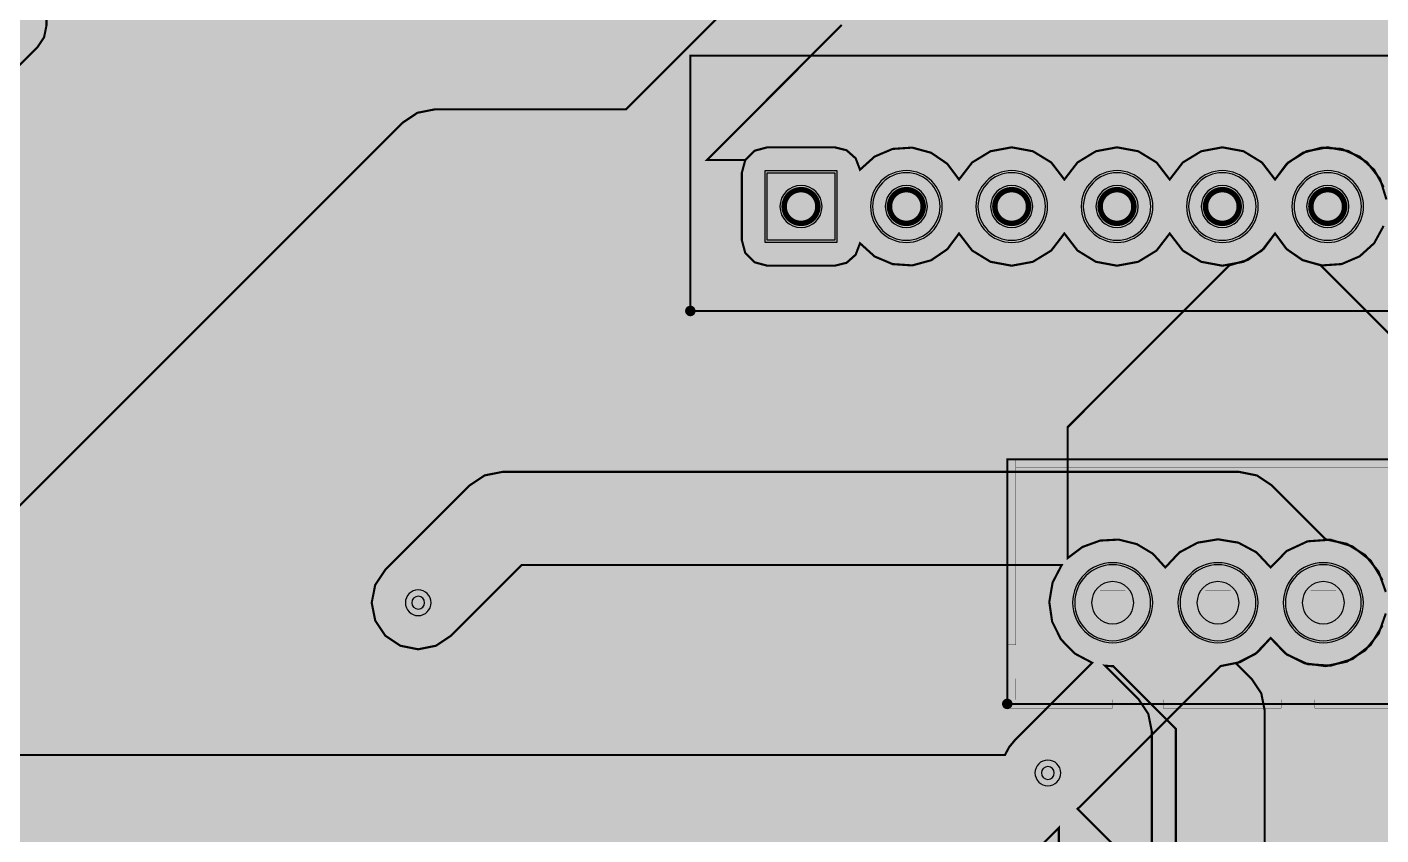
# Model space of a CAD drawing. Header units: millimetres. Extents: x -13 to 123, y -4 to 75.
# Drawn here: x 74.57 to 106.7, y 24.82 to 43.98 of the extents above; entities that cross this region are included whole.
import ezdxf

# ---------------------------------------------------------------- set-up
doc = ezdxf.new("R2010")
doc.units = ezdxf.units.MM
doc.header["$MEASUREMENT"] = 0
for name, color, linetype, true_color in [('Bottom-Layer', 7, 'Continuous', 0x0000ff), ('Bottom-Paste-Mask-Layer', 7, 'Continuous', 0x800000), ('Bottom-Solder-Mask-Layer', 7, 'Continuous', 0xaa00ff), ('Component-Marking-Layer', 7, 'Continuous', 0x66ffcc), ('Component-Shape-Layer', 7, 'Continuous', 0x00cccc), ('Document-Layer', 7, 'Continuous', 0xffffff), ('Hole-Layer', 7, 'Continuous', 0x222222), ('Multi-Layer', 7, 'Continuous', 0xc0c0c0), ('Pin-Soldering-Layer', 7, 'Continuous', 0xcc9999), ('Top-Layer', 7, 'Continuous', 0xff0000), ('Top-Paste-Mask-Layer', 7, 'Continuous', 0x808080), ('Top-Solder-Mask-Layer', 7, 'Continuous', 0x800080)]:
    doc.layers.add(name, color=color, linetype=linetype, true_color=true_color)

msp = doc.modelspace()

# ---------------------------------------------------------------- hatches: boundary and pattern name
at = {"layer": 'Bottom-Layer'}
for points in [[(0.604, 7), (0.604, 61.886), (0.986, 61.414), (1.487, 61.071), (2.065, 60.885), (2.672, 60.872), (3.257, 61.033), (3.772, 61.354), (4.174, 61.809), (4.43, 62.36), (4.517, 62.961), (4.43, 63.561), (4.174, 64.112), (3.772, 64.567), (3.257, 64.888), (2.672, 65.049), (2.065, 65.036), (1.487, 64.85), (0.986, 64.507), (0.604, 64.035), (0.604, 68), (0.689, 68.858), (0.939, 69.682), (1.345, 70.442), (1.892, 71.108), (2.558, 71.655), (3.318, 72.061), (4.142, 72.312), (5, 72.396), (112.5, 72.396), (113.358, 72.312), (114.182, 72.061), (114.942, 71.655), (115.609, 71.108), (116.155, 70.442), (116.561, 69.682), (116.812, 68.858), (116.896, 68), (116.896, 7), (116.812, 6.142), (116.561, 5.318), (116.155, 4.558), (115.609, 3.892), (114.942, 3.345), (114.182, 2.939), (113.358, 2.689), (112.5, 2.604), (5, 2.604), (4.142, 2.689), (3.318, 2.939), (2.558, 3.345), (1.892, 3.892), (1.345, 4.558), (0.939, 5.318), (0.689, 6.142)], [(7.272, 21.901), (6.96, 21.735), (6.734, 21.463), (6.629, 21.126), (6.661, 20.774), (6.824, 20.461), (7.095, 20.234), (7.431, 20.127), (7.783, 20.156), (8.689, 20.156), (8.689, 19.162), (8.669, 18.746), (8.837, 18.365), (9.157, 18.099), (9.563, 18.003), (9.968, 18.099), (10.289, 18.365), (10.457, 18.746), (10.437, 19.162), (10.437, 19.447), (15.983, 13.9), (16.341, 13.661), (16.764, 13.577), (16.866, 13.577), (17.284, 13.659), (17.64, 13.894), (17.88, 14.246), (17.97, 14.662), (17.895, 15.082), (17.666, 15.442), (17.319, 15.688), (11.623, 21.383), (11.516, 21.702), (11.317, 21.974), (10.005, 23.285), (9.647, 23.525), (9.224, 23.609), (8.687, 23.609), (7.485, 24.811), (7.485, 28.523), (14.177, 21.831), (14.536, 21.591), (14.958, 21.507), (15.381, 21.591), (15.739, 21.831), (15.978, 22.189), (16.062, 22.612), (15.978, 23.034), (15.739, 23.392), (10.297, 28.834), (10.709, 28.986), (11.053, 29.257), (11.298, 29.622), (11.418, 30.044), (11.578, 29.604), (11.899, 29.263), (12.329, 29.077), (12.798, 29.077), (13.228, 29.263), (13.549, 29.604), (13.709, 30.044), (13.864, 29.553), (14.184, 29.15), (14.629, 28.89), (15.137, 28.808), (15.641, 28.914), (16.072, 29.195), (16.373, 29.613), (16.683, 29.187), (17.127, 28.906), (17.643, 28.807), (18.16, 28.906), (18.604, 29.187), (18.913, 29.613), (19.223, 29.187), (19.667, 28.906), (20.183, 28.807), (20.7, 28.906), (21.144, 29.187), (21.453, 29.613), (21.763, 29.187), (22.207, 28.906), (22.723, 28.807), (23.24, 28.906), (23.684, 29.187), (23.993, 29.613), (24.263, 29.227), (24.645, 28.951), (25.096, 28.817), (33.763, 20.151), (33.469, 19.885), (33.287, 19.534), (33.242, 19.14), (33.338, 18.756), (33.563, 18.431), (43.504, 8.489), (43.862, 8.25), (44.285, 8.166), (44.947, 8.166), (44.746, 7.804), (44.693, 7.392), (44.795, 6.991), (45.038, 6.655), (45.388, 6.432), (45.795, 6.355), (80.795, 6.355), (81.218, 6.439), (81.576, 6.678), (88.576, 13.678), (88.815, 14.036), (88.9, 14.459), (88.9, 14.834), (99.055, 24.99), (99.055, 21.269), (99.14, 20.846), (99.379, 20.488), (99.737, 20.249), (100.16, 20.165), (100.582, 20.249), (100.94, 20.488), (101.18, 20.846), (101.264, 21.269), (101.264, 27.269), (101.18, 27.691), (100.94, 28.05), (100.154, 28.836), (100.25, 28.827), (100.347, 28.825), (101.833, 27.339), (101.833, 9.511), (101.913, 9.108), (102.142, 8.766), (102.484, 8.537), (102.887, 8.457), (103.29, 8.537), (103.632, 8.766), (103.861, 9.108), (103.941, 9.511), (103.941, 27.776), (103.861, 28.179), (103.632, 28.521), (103.265, 28.888), (103.727, 29.119), (104.083, 29.493), (104.464, 29.102), (104.959, 28.873), (105.502, 28.835), (106.024, 28.993), (106.455, 29.327), (106.739, 29.793), (106.838, 30.329), (106.739, 30.865), (106.455, 31.331), (106.024, 31.665), (105.502, 31.824), (104.959, 31.786), (104.464, 31.556), (104.083, 31.166), (103.748, 31.523), (103.317, 31.754), (102.833, 31.833), (102.35, 31.754), (101.918, 31.523), (101.583, 31.166), (101.286, 31.493), (100.906, 31.72), (100.476, 31.827), (100.034, 31.803), (99.618, 31.652), (99.264, 31.387), (99.264, 34.492), (103.104, 38.333), (103.542, 38.46), (103.916, 38.721), (104.187, 39.088), (104.465, 38.714), (104.851, 38.451), (105.301, 38.33), (105.766, 38.362), (106.195, 38.545), (106.54, 38.858), (106.764, 39.267), (106.841, 39.727), (106.764, 40.187), (106.54, 40.596), (106.195, 40.909), (105.766, 41.092), (105.301, 41.125), (104.851, 41.003), (104.465, 40.741), (104.187, 40.367), (103.876, 40.772), (103.44, 41.038), (102.937, 41.131), (102.435, 41.038), (101.999, 40.772), (101.687, 40.367), (101.375, 40.772), (100.94, 41.038), (100.437, 41.131), (99.935, 41.038), (99.499, 40.772), (99.187, 40.367), (98.876, 40.772), (98.44, 41.038), (97.937, 41.131), (97.435, 41.038), (96.999, 40.772), (96.687, 40.367), (96.409, 40.74), (96.025, 41.002), (95.576, 41.124), (95.111, 41.093), (94.683, 40.911), (94.337, 40.6), (94.234, 40.87), (94.018, 41.062), (93.737, 41.131), (92.137, 41.131), (91.836, 41.051), (91.615, 40.831), (90.704, 40.831), (93.904, 44.032), (111.132, 44.032), (111.555, 44.116), (111.913, 44.355), (112.802, 45.244), (113.041, 45.602), (113.125, 46.025), (113.125, 53.734), (113.706, 53.508), (114.327, 53.461), (114.935, 53.598), (115.476, 53.906), (115.902, 54.36), (116.178, 54.919), (116.277, 55.534), (116.192, 56.151), (115.93, 56.716), (115.515, 57.18), (114.981, 57.502), (114.377, 57.653), (113.755, 57.621), (113.169, 57.408), (113.169, 62.437), (113.085, 62.86), (112.846, 63.218), (112.139, 63.925), (111.78, 64.165), (111.358, 64.249), (110.935, 64.165), (110.577, 63.925), (110.338, 63.567), (110.254, 63.145), (110.338, 62.722), (110.577, 62.364), (110.961, 61.98), (110.961, 56.758), (110.928, 56.606), (110.917, 56.451), (110.917, 46.482), (110.675, 46.24), (96.057, 46.24), (96.196, 46.668), (96.152, 47.116), (95.932, 47.51), (95.575, 47.783), (95.137, 47.89), (94.694, 47.814), (94.317, 47.568), (88.784, 42.034), (84.257, 42.034), (83.834, 41.95), (83.476, 41.711), (72.999, 31.234), (56.236, 31.234), (55.813, 31.15), (55.455, 30.911), (55.216, 30.553), (55.132, 30.13), (55.216, 29.708), (55.455, 29.349), (55.813, 29.11), (56.236, 29.026), (72.492, 29.026), (61.533, 18.067), (61.294, 17.71), (61.209, 17.29), (61.291, 16.869), (61.527, 16.511), (52.93, 16.511), (52.507, 16.427), (52.149, 16.188), (51.91, 15.83), (51.826, 15.407), (51.91, 14.985), (52.149, 14.626), (52.507, 14.387), (52.93, 14.303), (68.93, 14.303), (69.352, 14.387), (69.711, 14.626), (70.754, 15.67), (70.989, 15.304), (71.348, 15.057), (71.774, 14.968), (72.201, 15.051), (72.563, 15.292), (76.316, 19.045), (76.516, 18.799), (76.778, 18.62), (77.079, 18.523), (83.483, 12.119), (83.594, 12.022), (83.716, 11.941), (80.338, 8.563), (72.256, 8.563), (75.183, 11.489), (75.422, 11.848), (75.506, 12.27), (75.422, 12.693), (75.183, 13.051), (74.825, 13.29), (74.402, 13.374), (73.98, 13.29), (73.622, 13.051), (70.945, 10.374), (64.984, 10.374), (65.014, 10.402), (65.044, 10.431), (66.044, 11.431), (66.284, 11.789), (66.368, 12.212), (66.284, 12.634), (66.044, 12.992), (65.686, 13.232), (65.264, 13.316), (64.841, 13.232), (64.483, 12.992), (63.806, 12.316), (57.606, 12.316), (57.73, 12.749), (57.671, 13.195), (57.438, 13.581), (57.07, 13.842), (56.629, 13.934), (50.723, 13.934), (37.077, 27.58), (37.289, 27.934), (37.323, 28.345), (37.171, 28.729), (36.865, 29.006), (36.527, 29.344), (36.618, 29.474), (36.694, 29.613), (37.003, 29.187), (37.447, 28.906), (37.964, 28.807), (38.48, 28.906), (38.924, 29.187), (39.234, 29.613), (39.491, 29.239), (39.853, 28.967), (40.284, 28.825), (40.737, 28.827), (41.166, 28.974), (41.325, 28.654), (41.595, 28.421), (41.934, 28.309), (42.289, 28.336), (42.607, 28.498), (42.838, 28.77), (42.885, 28.816), (43.376, 28.847), (43.826, 29.046), (44.181, 29.388), (44.273, 29.101), (44.492, 28.895), (44.784, 28.82), (45.414, 28.82), (51.803, 22.431), (52.161, 22.191), (52.584, 22.107), (53.006, 22.191), (53.364, 22.431), (53.604, 22.789), (53.688, 23.212), (53.604, 23.634), (53.364, 23.992), (46.988, 30.369), (46.988, 30.999), (46.907, 31.301), (46.686, 31.522), (46.384, 31.603), (44.784, 31.603), (44.492, 31.528), (44.273, 31.322), (44.181, 31.036), (44.052, 31.189), (43.903, 31.322), (43.903, 32.835), (43.819, 33.257), (43.579, 33.615), (43.221, 33.855), (42.798, 33.939), (42.376, 33.855), (42.018, 33.615), (41.778, 33.257), (41.694, 32.835), (41.694, 30.956), (41.359, 31.325), (40.916, 31.554), (40.421, 31.613), (39.936, 31.496), (39.523, 31.217), (39.234, 30.81), (39.012, 31.145), (38.706, 31.404), (38.338, 31.565), (42.573, 35.799), (42.78, 36.088), (42.885, 36.428), (58.159, 21.154), (58.159, 20.612), (58.243, 20.189), (58.483, 19.831), (58.841, 19.591), (59.264, 19.507), (59.686, 19.591), (60.044, 19.831), (60.284, 20.189), (60.368, 20.612), (60.368, 21.612), (60.284, 22.034), (60.044, 22.392), (57.821, 24.616), (58.157, 24.865), (58.377, 25.222), (58.447, 25.635), (58.359, 26.045), (58.124, 26.392), (45.203, 39.313), (45.424, 39.42), (45.616, 39.573), (46.491, 40.449), (46.639, 40.084), (46.905, 39.793), (47.256, 39.615), (47.648, 39.571), (48.03, 39.667), (48.353, 39.892), (49.353, 40.892), (49.593, 41.25), (49.677, 41.673), (49.677, 48.215), (56.056, 54.595), (56.056, 51.522), (55.801, 51.777), (55.467, 51.913), (55.107, 51.908), (54.776, 51.763), (54.528, 51.502), (54.401, 51.164), (54.415, 50.804), (54.568, 50.478), (54.568, 39.322), (53.782, 38.535), (53.624, 38.299), (53.568, 38.019), (53.568, 37.561), (53.412, 37.223), (53.405, 36.851), (53.548, 36.507), (53.816, 36.249), (54.165, 36.12), (57.782, 32.503), (58.019, 32.345), (58.299, 32.289), (63.299, 32.289), (63.578, 32.345), (63.815, 32.503), (74.815, 43.503), (74.973, 43.74), (75.029, 44.019), (75.029, 50.019), (74.973, 50.299), (74.815, 50.535), (72.815, 52.536), (72.578, 52.694), (72.299, 52.749), (69.84, 52.749), (69.532, 52.898), (69.191, 52.922), (68.865, 52.818), (68.601, 52.602), (68.435, 52.303), (68.391, 51.964), (68.476, 51.633), (68.677, 51.356), (68.628, 51.327), (68.582, 51.294), (67.03, 51.294), (66.751, 51.239), (66.514, 51.08), (65.565, 50.131), (65.276, 50.037), (65.034, 49.853), (64.866, 49.599), (64.792, 49.304), (64.818, 49.001), (64.943, 48.724), (64.816, 48.597), (64.716, 48.448), (64.456, 48.675), (64.131, 48.79), (62.897, 50.024), (62.767, 50.375), (62.506, 50.644), (62.16, 50.785), (61.785, 50.774), (61.447, 50.614), (61.202, 50.331), (61.092, 49.973), (60.809, 49.728), (60.648, 49.39), (60.638, 49.015), (60.779, 48.669), (61.048, 48.408), (61.399, 48.278), (63.016, 46.661), (63.253, 46.503), (63.532, 46.447), (70.627, 46.447), (70.906, 46.503), (71.143, 46.661), (73.384, 48.902), (73.477, 48.921), (73.568, 48.949), (73.568, 44.322), (63.872, 34.625), (63.78, 34.775), (63.667, 34.909), (62.888, 35.688), (62.529, 35.927), (62.107, 36.011), (58.092, 36.011), (57.415, 36.688), (57.026, 36.94), (56.567, 37.009), (56.12, 36.884), (55.764, 36.586), (55.198, 37.152), (55.138, 37.367), (55.029, 37.561), (55.029, 37.717), (55.601, 38.289), (57.97, 38.289), (58.153, 38.312), (58.324, 38.38), (58.676, 38.49), (58.956, 38.729), (59.117, 39.06), (59.134, 39.428), (59.004, 39.773), (58.748, 40.037), (58.407, 40.178), (58.039, 40.173), (57.703, 40.021), (57.455, 39.749), (56.029, 39.749), (56.029, 50.478), (56.043, 50.497), (56.056, 50.517), (56.056, 49.765), (56.112, 49.486), (56.27, 49.249), (57.582, 47.937), (57.664, 47.672), (57.821, 47.445), (58.04, 47.275), (58.3, 47.179), (58.3, 46.466), (58.215, 46.116), (58.273, 45.761), (58.465, 45.456), (58.76, 45.249), (59.112, 45.173), (59.112, 43.801), (59.168, 43.522), (59.326, 43.285), (60.943, 41.668), (61.086, 41.296), (61.375, 41.021), (61.753, 40.896), (62.148, 40.945), (62.485, 41.158), (62.698, 41.495), (62.747, 41.89), (62.622, 42.269), (62.347, 42.557), (61.975, 42.7), (60.572, 44.104), (60.572, 52.071), (60.842, 52.071), (61.122, 52.127), (61.358, 52.285), (66.429, 57.355), (66.897, 57.298), (67.36, 57.389), (67.772, 57.619), (68.092, 57.965), (68.466, 57.579), (68.95, 57.349), (69.485, 57.304), (70.002, 57.449), (70.435, 57.767), (70.728, 58.216), (70.994, 57.872), (71.36, 57.639), (71.785, 57.544), (72.216, 57.6), (72.602, 57.799), (72.898, 58.117), (73.068, 58.518), (73.091, 58.952), (72.965, 59.368), (72.706, 59.716), (76.711, 59.716), (76.845, 59.724), (76.977, 59.749), (76.737, 59.329), (76.642, 58.854), (76.703, 58.373), (76.914, 57.937), (77.252, 57.591), (77.683, 57.37), (78.162, 57.297), (78.639, 57.38), (79.065, 57.611), (79.395, 57.965), (79.769, 57.579), (80.253, 57.349), (80.788, 57.304), (81.305, 57.449), (81.738, 57.767), (82.031, 58.216), (82.263, 57.904), (82.58, 57.677), (82.951, 57.558), (83.34, 57.558), (83.711, 57.677), (84.027, 57.904), (84.259, 58.217), (84.385, 58.586), (94.697, 48.273), (95.055, 48.034), (95.478, 47.95), (98.711, 47.95), (99.134, 48.034), (99.492, 48.273), (100.77, 49.551), (101.187, 49.627), (101.567, 49.817), (101.879, 50.105), (102.097, 50.469), (102.393, 50.098), (102.806, 49.863), (103.276, 49.798), (103.737, 49.911), (104.124, 50.188), (104.38, 50.588), (104.469, 51.054), (104.38, 51.52), (104.124, 51.92), (103.737, 52.197), (103.276, 52.311), (102.806, 52.245), (102.393, 52.01), (102.097, 51.639), (101.804, 52.088), (101.371, 52.406), (100.854, 52.551), (100.32, 52.506), (99.835, 52.276), (99.461, 51.891), (99.136, 52.24), (98.717, 52.471), (98.247, 52.558), (97.774, 52.493), (97.345, 52.284), (97.003, 51.95), (96.783, 51.526), (96.707, 51.054), (96.783, 50.582), (97.003, 50.158), (95.935, 50.158), (84.492, 61.601), (84.134, 61.841), (83.711, 61.925), (81.711, 61.925), (81.269, 61.832), (80.901, 61.571), (80.669, 61.184), (80.61, 60.736), (80.736, 60.303), (80.22, 60.244), (79.754, 60.013), (79.395, 59.638), (79.326, 59.733), (79.249, 59.823), (79.249, 64.697), (90.86, 64.697), (91.207, 64.753), (91.519, 64.915), (91.519, 59.665), (91.311, 59.239), (91.246, 58.77), (91.331, 58.304), (91.556, 57.887), (91.9, 57.56), (92.328, 57.357), (92.798, 57.298), (93.264, 57.387), (93.678, 57.617), (94, 57.965), (94.374, 57.579), (94.859, 57.349), (95.393, 57.304), (95.91, 57.449), (96.343, 57.767), (96.636, 58.216), (96.932, 57.845), (97.345, 57.61), (97.815, 57.545), (98.276, 57.658), (98.663, 57.935), (98.919, 58.335), (99.008, 58.801), (98.919, 59.267), (98.663, 59.667), (98.276, 59.944), (97.815, 60.058), (97.345, 59.992), (96.932, 59.757), (96.636, 59.386), (96.343, 59.835), (95.91, 60.153), (95.393, 60.298), (94.859, 60.253), (94.374, 60.023), (94, 59.638), (93.874, 59.801), (93.727, 59.945), (93.727, 66.543), (93.804, 66.632), (93.873, 66.728), (94.247, 66.342), (94.732, 66.112), (95.266, 66.067), (95.783, 66.212), (96.216, 66.53), (96.509, 66.979), (96.805, 66.608), (97.218, 66.373), (97.688, 66.308), (98.149, 66.421), (98.536, 66.698), (98.792, 67.098), (98.881, 67.564), (98.792, 68.031), (98.536, 68.43), (98.149, 68.707), (97.688, 68.821), (97.218, 68.755), (96.805, 68.52), (96.509, 68.149), (96.239, 68.573), (95.843, 68.885), (102.895, 68.885), (102.548, 68.582), (102.31, 68.188), (102.202, 67.74), (102.234, 67.281), (102.404, 66.853), (102.695, 66.497), (102.695, 59.823), (102.424, 59.41), (102.301, 58.932), (102.339, 58.439), (102.535, 57.986), (102.867, 57.62), (103.3, 57.382), (103.786, 57.297), (104.274, 57.374), (104.711, 57.605), (105.049, 57.965), (105.423, 57.579), (105.908, 57.349), (106.442, 57.304), (106.959, 57.449), (107.392, 57.767), (107.685, 58.216), (107.981, 57.845), (108.394, 57.61), (108.864, 57.545), (109.325, 57.658), (109.712, 57.935), (109.968, 58.335), (110.057, 58.801), (109.968, 59.267), (109.712, 59.667), (109.325, 59.944), (108.864, 60.058), (108.394, 59.992), (107.981, 59.757), (107.685, 59.386), (107.392, 59.835), (106.959, 60.153), (106.442, 60.298), (105.908, 60.253), (105.423, 60.023), (105.049, 59.638), (104.98, 59.733), (104.903, 59.823), (104.903, 66.711), (104.928, 66.745), (104.951, 66.778), (105.324, 66.393), (105.809, 66.163), (106.344, 66.118), (106.861, 66.263), (107.293, 66.581), (107.587, 67.03), (107.883, 66.659), (108.296, 66.424), (108.766, 66.358), (109.227, 66.472), (109.613, 66.749), (109.869, 67.149), (109.959, 67.615), (109.869, 68.081), (109.613, 68.481), (109.227, 68.758), (108.766, 68.871), (108.296, 68.806), (107.883, 68.571), (107.587, 68.2), (107.289, 68.653), (106.851, 68.972), (106.327, 69.114), (105.787, 69.061), (104.717, 70.131), (104.48, 70.29), (104.201, 70.345), (66.786, 70.345), (66.507, 70.29), (66.27, 70.131), (61.27, 65.131), (61.112, 64.894), (61.056, 64.615), (61.056, 62.751), (60.102, 63.704), (60.04, 64.15), (59.846, 64.556), (59.539, 64.885), (59.147, 65.107), (59.522, 65.378), (59.77, 65.769), (59.857, 66.223), (59.77, 66.678), (59.521, 67.068), (59.147, 67.34), (59.596, 67.609), (59.923, 68.017), (60.088, 68.514), (60.069, 69.038), (59.869, 69.521), (59.513, 69.905), (59.045, 70.141), (58.525, 70.199), (58.017, 70.072), (57.585, 69.777), (50.819, 69.777), (50.422, 70.03), (49.964, 70.146), (49.494, 70.112), (49.058, 69.931), (48.702, 69.623), (48.46, 69.218), (48.358, 68.757), (47.054, 67.453), (46.815, 67.095), (46.731, 66.673), (46.731, 56.893), (46.566, 56.975), (46.384, 57.003), (44.784, 57.003), (44.492, 56.928), (44.273, 56.722), (44.181, 56.436), (43.834, 56.772), (43.394, 56.971), (42.913, 57.01), (42.447, 56.883), (42.052, 56.605), (41.774, 56.211), (41.464, 56.636), (41.02, 56.917), (40.504, 57.016), (39.987, 56.917), (39.543, 56.636), (39.234, 56.211), (38.924, 56.636), (38.48, 56.917), (37.964, 57.016), (37.447, 56.917), (37.003, 56.636), (36.694, 56.211), (36.384, 56.636), (35.94, 56.917), (35.424, 57.016), (34.907, 56.917), (34.463, 56.636), (34.154, 56.211), (33.844, 56.636), (33.4, 56.917), (32.884, 57.016), (32.367, 56.917), (31.923, 56.636), (31.614, 56.211), (31.304, 56.636), (30.86, 56.917), (30.344, 57.016), (29.827, 56.917), (29.383, 56.636), (29.074, 56.211), (28.764, 56.636), (28.32, 56.917), (27.804, 57.016), (27.287, 56.917), (26.843, 56.636), (26.534, 56.211), (26.224, 56.636), (25.78, 56.917), (25.264, 57.016), (24.747, 56.917), (24.303, 56.636), (23.993, 56.211), (23.684, 56.636), (23.24, 56.917), (22.723, 57.016), (22.207, 56.917), (21.763, 56.636), (21.453, 56.211), (21.144, 56.636), (20.7, 56.917), (20.183, 57.016), (19.667, 56.917), (19.223, 56.636), (18.913, 56.211), (18.604, 56.636), (18.16, 56.917), (17.643, 57.016), (17.127, 56.917), (16.683, 56.636), (16.373, 56.211), (16.072, 56.628), (15.641, 56.909), (15.137, 57.015), (14.629, 56.933), (14.184, 56.673), (13.864, 56.271), (13.709, 55.779), (13.549, 56.22), (13.228, 56.56), (12.798, 56.746), (12.329, 56.746), (11.899, 56.56), (11.578, 56.22), (11.418, 55.779), (11.274, 56.251), (10.975, 56.644), (10.56, 56.909), (10.078, 57.015), (9.589, 56.947), (9.154, 56.714), (8.827, 56.346), (8.827, 62.09), (12.784, 66.048), (13.267, 66.133), (13.695, 66.371), (14.023, 66.736), (14.3, 66.413), (14.658, 66.181), (15.067, 66.062), (15.493, 66.064), (15.901, 66.188), (16.257, 66.423), (19.077, 66.423), (19.039, 65.824), (19.171, 65.238), (19.463, 64.714), (19.891, 64.293), (20.421, 64.011), (21.009, 63.889), (21.607, 63.939), (22.167, 64.155), (22.643, 64.521), (22.996, 65.006), (23.198, 65.571), (23.233, 66.17), (23.096, 66.755), (22.8, 67.277), (22.369, 67.695), (21.837, 67.973), (21.248, 68.09), (20.65, 68.037), (20.379, 68.308), (20.279, 68.397), (20.168, 68.473), (22.773, 68.473), (33.464, 57.781), (33.806, 57.553), (34.21, 57.473), (34.613, 57.553), (34.955, 57.781), (35.183, 58.123), (35.264, 58.527), (35.183, 58.93), (34.955, 59.272), (23.955, 70.272), (23.613, 70.501), (23.21, 70.581), (9.772, 70.581), (9.369, 70.501), (9.027, 70.272), (7.761, 69.006), (7.261, 68.915), (6.822, 68.66), (6.495, 68.272), (6.318, 67.796), (6.313, 67.288), (6.48, 66.808), (6.799, 66.413), (7.233, 66.15), (7.731, 66.048), (8.233, 66.121), (8.681, 66.36), (9.023, 66.736), (9.384, 66.344), (9.861, 66.106), (7.027, 63.272), (6.799, 62.93), (6.718, 62.527), (6.718, 52.485), (6.347, 52.507), (5.989, 52.405), (5.686, 52.19), (5.6, 52.105), (5.36, 51.746), (5.276, 51.324), (5.276, 24.354), (5.36, 23.931), (5.6, 23.573)], [(93.737, 40.527), (93.737, 38.927), (92.137, 38.927), (92.137, 40.527)], [(94.637, 39.727, 1), (96.237, 39.727, 1)], [(97.137, 39.727, 1), (98.737, 39.727, 1)], [(99.637, 39.727, 1), (101.237, 39.727, 1)], [(102.137, 39.727, 1), (103.737, 39.727, 1)], [(104.637, 39.727, 1), (106.237, 39.727, 1)], [(99.433, 30.329, 1), (101.233, 30.329, 1)], [(101.933, 30.329, 1), (103.733, 30.329, 1)], [(104.433, 30.329, 1), (106.233, 30.329, 1)]]:
    msp.add_hatch(color=256, dxfattribs=at).paths.add_polyline_path(points)
at = {"layer": 'Bottom-Paste-Mask-Layer'}
for points in [[(93.737, 40.527), (93.737, 38.927), (92.137, 38.927), (92.137, 40.527)], [(94.637, 39.727, 1), (96.237, 39.727, 1)], [(97.137, 39.727, 1), (98.737, 39.727, 1)], [(99.637, 39.727, 1), (101.237, 39.727, 1)], [(102.137, 39.727, 1), (103.737, 39.727, 1)], [(104.637, 39.727, 1), (106.237, 39.727, 1)], [(99.433, 30.329, 1), (101.233, 30.329, 1)], [(101.933, 30.329, 1), (103.733, 30.329, 1)], [(104.433, 30.329, 1), (106.233, 30.329, 1)]]:
    msp.add_hatch(color=256, dxfattribs=at).paths.add_polyline_path(points)
at = {"layer": 'Bottom-Solder-Mask-Layer'}
for points in [[(93.788, 40.578), (93.788, 38.876), (92.086, 38.876), (92.086, 40.578)], [(94.586, 39.727, 1), (96.288, 39.727, 1)], [(97.086, 39.727, 1), (98.788, 39.727, 1)], [(99.586, 39.727, 1), (101.288, 39.727, 1)], [(102.086, 39.727, 1), (103.788, 39.727, 1)], [(104.586, 39.727, 1), (106.288, 39.727, 1)], [(99.383, 30.329, 1), (101.283, 30.329, 1)], [(101.883, 30.329, 1), (103.783, 30.329, 1)], [(104.383, 30.329, 1), (106.283, 30.329, 1)]]:
    msp.add_hatch(color=256, dxfattribs=at).paths.add_polyline_path(points)
at = {"layer": 'Component-Marking-Layer'}
for points in [[(90.251, 37.25, 1), (90.371, 37.25, 1)], [(90.251, 37.25, 1), (90.371, 37.25, 1)], [(97.772, 27.929, 1), (97.892, 27.929, 1)], [(97.772, 27.929, 1), (97.892, 27.929, 1)]]:
    msp.add_hatch(color=256, dxfattribs=at).paths.add_polyline_path(points)
at = {"layer": 'Document-Layer'}
for points in [[(98.033, 29.329), (98.033, 33.729), (97.833, 33.729), (97.833, 29.329)], [(98.033, 29.329), (98.033, 33.729), (97.833, 33.729), (97.833, 29.329)], [(98.032, 33.729), (107.832, 33.729), (107.832, 33.529), (98.032, 33.529)], [(98.032, 33.729), (107.832, 33.729), (107.832, 33.529), (98.032, 33.529)], [(97.833, 28.029), (97.833, 28.529), (98.033, 28.529), (98.033, 28.029)], [(97.833, 28.029), (97.833, 28.529), (98.033, 28.529), (98.033, 28.029)], [(97.832, 28.029), (100.332, 28.029), (100.332, 27.829), (97.832, 27.829)], [(97.832, 28.029), (100.332, 28.029), (100.332, 27.829), (97.832, 27.829)], [(101.532, 28.029), (101.532, 27.829), (104.332, 27.829), (104.332, 28.029)], [(101.532, 28.029), (101.532, 27.829), (104.332, 27.829), (104.332, 28.029)], [(108.032, 28.029), (108.032, 27.829), (105.132, 27.829), (105.132, 28.029)], [(108.032, 28.029), (108.032, 27.829), (105.132, 27.829), (105.132, 28.029)]]:
    msp.add_hatch(color=256, dxfattribs=at).paths.add_polyline_path(points)
at = {"layer": 'Hole-Layer'}
for points in [[(92.437, 39.727, 1), (93.437, 39.727, 1)], [(94.937, 39.727, 1), (95.937, 39.727, 1)], [(97.437, 39.727, 1), (98.437, 39.727, 1)], [(99.937, 39.727, 1), (100.937, 39.727, 1)], [(102.437, 39.727, 1), (103.437, 39.727, 1)], [(104.937, 39.727, 1), (105.937, 39.727, 1)], [(99.833, 30.329, 1), (100.833, 30.329, 1)], [(102.333, 30.329, 1), (103.333, 30.329, 1)], [(104.833, 30.329, 1), (105.833, 30.329, 1)]]:
    msp.add_hatch(color=256, dxfattribs=at).paths.add_polyline_path(points)
at = {"layer": 'Multi-Layer'}
for points in [[(93.737, 40.527), (93.737, 38.927), (92.137, 38.927), (92.137, 40.527)], [(93.737, 40.527), (93.737, 38.927), (92.137, 38.927), (92.137, 40.527)], [(93.737, 40.527), (93.737, 38.927), (92.137, 38.927), (92.137, 40.527)], [(94.637, 39.727, 1), (96.237, 39.727, 1)], [(94.637, 39.727, 1), (96.237, 39.727, 1)], [(94.637, 39.727, 1), (96.237, 39.727, 1)], [(97.137, 39.727, 1), (98.737, 39.727, 1)], [(97.137, 39.727, 1), (98.737, 39.727, 1)], [(97.137, 39.727, 1), (98.737, 39.727, 1)], [(99.637, 39.727, 1), (101.237, 39.727, 1)], [(99.637, 39.727, 1), (101.237, 39.727, 1)], [(99.637, 39.727, 1), (101.237, 39.727, 1)], [(102.137, 39.727, 1), (103.737, 39.727, 1)], [(102.137, 39.727, 1), (103.737, 39.727, 1)], [(102.137, 39.727, 1), (103.737, 39.727, 1)], [(104.637, 39.727, 1), (106.237, 39.727, 1)], [(104.637, 39.727, 1), (106.237, 39.727, 1)], [(104.637, 39.727, 1), (106.237, 39.727, 1)], [(99.433, 30.329, 1), (101.233, 30.329, 1)], [(99.433, 30.329, 1), (101.233, 30.329, 1)], [(99.433, 30.329, 1), (101.233, 30.329, 1)], [(101.933, 30.329, 1), (103.733, 30.329, 1)], [(101.933, 30.329, 1), (103.733, 30.329, 1)], [(101.933, 30.329, 1), (103.733, 30.329, 1)], [(104.433, 30.329, 1), (106.233, 30.329, 1)], [(104.433, 30.329, 1), (106.233, 30.329, 1)], [(104.433, 30.329, 1), (106.233, 30.329, 1)]]:
    msp.add_hatch(color=256, dxfattribs=at).paths.add_polyline_path(points)
at = {"layer": 'Pin-Soldering-Layer'}
for points in [[(92.537, 39.727, 1), (93.337, 39.727, 1)], [(92.537, 39.727, 1), (93.337, 39.727, 1)], [(95.037, 39.727, 1), (95.837, 39.727, 1)], [(95.037, 39.727, 1), (95.837, 39.727, 1)], [(97.537, 39.727, 1), (98.337, 39.727, 1)], [(97.537, 39.727, 1), (98.337, 39.727, 1)], [(100.037, 39.727, 1), (100.837, 39.727, 1)], [(100.037, 39.727, 1), (100.837, 39.727, 1)], [(102.537, 39.727, 1), (103.337, 39.727, 1)], [(102.537, 39.727, 1), (103.337, 39.727, 1)], [(105.037, 39.727, 1), (105.837, 39.727, 1)], [(105.037, 39.727, 1), (105.837, 39.727, 1)], [(100.033, 30.629), (100.633, 30.629), (100.633, 30.029), (100.033, 30.029)], [(100.033, 30.629), (100.633, 30.629), (100.633, 30.029), (100.033, 30.029)], [(102.533, 30.629), (103.133, 30.629), (103.133, 30.029), (102.533, 30.029)], [(102.533, 30.629), (103.133, 30.629), (103.133, 30.029), (102.533, 30.029)], [(105.033, 30.629), (105.633, 30.629), (105.633, 30.029), (105.033, 30.029)], [(105.033, 30.629), (105.633, 30.629), (105.633, 30.029), (105.033, 30.029)]]:
    msp.add_hatch(color=256, dxfattribs=at).paths.add_polyline_path(points)
at = {"layer": 'Top-Layer'}
for points in [[(69.141, 48.192), (69.452, 48.112), (69.771, 48.146), (70.059, 48.289), (93.517, 48.289), (93.797, 48.345), (94.034, 48.503), (96.712, 51.182), (96.755, 50.676), (96.963, 50.214), (94.317, 47.568), (94.078, 47.209), (93.994, 46.787), (94.078, 46.364), (94.317, 46.006), (94.675, 45.767), (95.098, 45.683), (95.52, 45.767), (95.879, 46.006), (98.992, 49.12), (99.231, 49.478), (99.315, 49.9), (99.315, 50.033), (99.392, 50.122), (99.461, 50.218), (99.835, 49.832), (100.32, 49.602), (100.854, 49.557), (101.371, 49.702), (101.804, 50.02), (102.097, 50.469), (102.393, 50.098), (102.806, 49.863), (103.276, 49.798), (103.737, 49.911), (104.124, 50.188), (104.38, 50.588), (104.469, 51.054), (104.38, 51.52), (104.124, 51.92), (103.737, 52.197), (103.276, 52.311), (102.806, 52.245), (102.393, 52.01), (102.097, 51.639), (101.848, 52.039), (101.487, 52.343), (101.05, 52.52), (105.886, 57.355), (106.426, 57.302), (106.949, 57.444), (107.388, 57.763), (107.685, 58.216), (107.997, 57.832), (108.433, 57.597), (108.926, 57.549), (109.399, 57.695), (109.779, 58.012), (110.008, 58.451), (110.305, 58.154), (110.305, 36.421), (106.831, 39.894), (106.68, 40.38), (106.366, 40.78), (105.93, 41.042), (105.43, 41.131), (104.93, 41.036), (104.497, 40.77), (104.187, 40.367), (103.876, 40.772), (103.44, 41.038), (102.937, 41.131), (102.435, 41.038), (101.999, 40.772), (101.687, 40.367), (101.375, 40.772), (100.94, 41.038), (100.437, 41.131), (99.935, 41.038), (99.499, 40.772), (99.187, 40.367), (98.876, 40.772), (98.44, 41.038), (97.937, 41.131), (97.435, 41.038), (96.999, 40.772), (96.687, 40.367), (96.409, 40.74), (96.025, 41.002), (95.576, 41.124), (95.111, 41.093), (94.683, 40.911), (94.337, 40.6), (94.234, 40.87), (94.018, 41.062), (93.737, 41.131), (92.137, 41.131), (91.835, 41.05), (91.614, 40.829), (91.533, 40.527), (91.533, 38.927), (91.614, 38.625), (91.835, 38.404), (92.137, 38.323), (93.737, 38.323), (94.018, 38.392), (94.234, 38.584), (94.337, 38.855), (94.683, 38.543), (95.111, 38.361), (95.576, 38.33), (96.025, 38.452), (96.409, 38.714), (96.687, 39.088), (96.999, 38.683), (97.435, 38.416), (97.937, 38.323), (98.44, 38.416), (98.876, 38.683), (99.187, 39.088), (99.499, 38.683), (99.935, 38.416), (100.437, 38.323), (100.94, 38.416), (101.375, 38.682), (101.687, 39.087), (101.999, 38.682), (102.435, 38.416), (102.937, 38.323), (103.44, 38.416), (103.876, 38.683), (104.187, 39.088), (104.458, 38.721), (104.832, 38.46), (105.27, 38.333), (108.965, 34.638), (108.965, 13.961), (107.169, 13.961), (106.867, 13.88), (106.646, 13.659), (106.565, 13.357), (106.565, 8.319), (106.248, 8.502), (105.887, 8.565), (104.324, 8.565), (103.941, 8.948), (103.941, 9.511), (103.846, 9.949), (103.577, 10.308), (104.794, 10.308), (104.973, 10.356), (105.104, 10.487), (105.152, 10.666), (105.152, 11.874), (105.104, 12.053), (104.973, 12.184), (104.794, 12.232), (103.093, 12.232), (102.914, 12.184), (102.783, 12.053), (102.735, 11.874), (102.735, 10.666), (102.739, 10.611), (102.752, 10.557), (102.708, 10.55), (102.664, 10.542), (102.664, 13.199), (102.86, 13.066), (103.093, 13.02), (104.794, 13.02), (105.096, 13.101), (105.317, 13.322), (105.398, 13.624), (105.398, 14.832), (105.318, 15.132), (105.1, 15.353), (105.318, 15.573), (105.398, 15.873), (105.398, 17.081), (105.317, 17.383), (105.096, 17.604), (104.794, 17.685), (104.226, 17.685), (104.044, 17.867), (103.702, 18.096), (103.299, 18.176), (102.564, 18.176), (102.564, 18.392), (102.483, 18.694), (102.262, 18.915), (101.96, 18.996), (100.96, 18.996), (100.658, 18.915), (100.436, 18.694), (100.355, 18.392), (100.355, 15.852), (100.436, 15.55), (100.658, 15.329), (100.96, 15.248), (101.96, 15.248), (102.202, 15.298), (102.403, 15.442), (102.53, 15.654), (102.633, 15.482), (102.787, 15.353), (102.569, 15.132), (102.489, 14.832), (102.489, 13.794), (102.292, 13.926), (102.06, 13.973), (100.264, 13.973), (100.264, 19.811), (100.94, 20.488), (101.032, 20.592), (101.11, 20.707), (102.489, 19.328), (102.489, 18.831), (102.57, 18.529), (102.791, 18.308), (103.093, 18.227), (104.794, 18.227), (105.096, 18.308), (105.317, 18.529), (105.398, 18.831), (105.398, 20.039), (105.317, 20.341), (105.096, 20.562), (104.794, 20.643), (104.297, 20.643), (99.499, 25.441), (99.539, 25.475), (99.576, 25.51), (102.892, 28.826), (103.353, 28.918), (103.764, 29.147), (104.083, 29.493), (104.434, 29.123), (104.888, 28.892), (105.393, 28.826), (105.892, 28.932), (106.326, 29.199), (106.646, 29.595), (106.816, 30.075), (106.816, 30.585), (106.645, 31.065), (106.325, 31.46), (105.89, 31.726), (105.392, 31.832), (104.114, 33.11), (103.756, 33.349), (103.333, 33.433), (85.852, 33.433), (85.429, 33.349), (85.071, 33.11), (83.071, 31.11), (82.832, 30.752), (82.748, 30.329), (82.832, 29.907), (83.071, 29.548), (83.429, 29.309), (83.852, 29.225), (84.274, 29.309), (84.633, 29.548), (86.309, 31.225), (99.125, 31.225), (98.908, 30.809), (98.829, 30.346), (98.897, 29.882), (99.105, 29.461), (99.433, 29.124), (99.848, 28.905), (98.015, 27.072), (97.878, 26.906), (97.776, 26.716), (97.771, 26.716), (97.767, 26.716), (63.177, 26.716), (63.177, 27.776), (63.147, 27.965), (63.059, 28.135), (68.927, 34.003), (69.085, 34.24), (69.141, 34.519)], [(93.737, 40.527), (93.737, 38.927), (92.137, 38.927), (92.137, 40.527)], [(94.637, 39.727, 1), (96.237, 39.727, 1)], [(97.137, 39.727, 1), (98.737, 39.727, 1)], [(99.637, 39.727, 1), (101.237, 39.727, 1)], [(102.137, 39.727, 1), (103.737, 39.727, 1)], [(104.637, 39.727, 1), (106.237, 39.727, 1)], [(99.433, 30.329, 1), (101.233, 30.329, 1)], [(101.933, 30.329, 1), (103.733, 30.329, 1)], [(104.433, 30.329, 1), (106.233, 30.329, 1)]]:
    msp.add_hatch(color=256, dxfattribs=at).paths.add_polyline_path(points)
at = {"layer": 'Top-Paste-Mask-Layer'}
for points in [[(93.737, 40.527), (93.737, 38.927), (92.137, 38.927), (92.137, 40.527)], [(94.637, 39.727, 1), (96.237, 39.727, 1)], [(97.137, 39.727, 1), (98.737, 39.727, 1)], [(99.637, 39.727, 1), (101.237, 39.727, 1)], [(102.137, 39.727, 1), (103.737, 39.727, 1)], [(104.637, 39.727, 1), (106.237, 39.727, 1)], [(99.433, 30.329, 1), (101.233, 30.329, 1)], [(101.933, 30.329, 1), (103.733, 30.329, 1)], [(104.433, 30.329, 1), (106.233, 30.329, 1)]]:
    msp.add_hatch(color=256, dxfattribs=at).paths.add_polyline_path(points)
at = {"layer": 'Top-Solder-Mask-Layer'}
for points in [[(93.788, 40.578), (93.788, 38.876), (92.086, 38.876), (92.086, 40.578)], [(94.586, 39.727, 1), (96.288, 39.727, 1)], [(97.086, 39.727, 1), (98.788, 39.727, 1)], [(99.586, 39.727, 1), (101.288, 39.727, 1)], [(102.086, 39.727, 1), (103.788, 39.727, 1)], [(104.586, 39.727, 1), (106.288, 39.727, 1)], [(99.383, 30.329, 1), (101.283, 30.329, 1)], [(101.883, 30.329, 1), (103.783, 30.329, 1)], [(104.383, 30.329, 1), (106.283, 30.329, 1)]]:
    msp.add_hatch(color=256, dxfattribs=at).paths.add_polyline_path(points)

# ---------------------------------------------------------------- linework, layer by layer
at = {"layer": 'Bottom-Layer'}
for points, const_width in [([(63.815, 32.503), (74.815, 43.503), (74.973, 43.74), (75.029, 44.019), (75.029, 50.019), (74.973, 50.299), (74.815, 50.535), (72.815, 52.536)], 0.0508), ([(94.317, 47.568), (88.784, 42.034), (84.257, 42.034), (83.834, 41.95), (83.476, 41.711), (72.999, 31.234)], 0.0508), ([(93.447, 45.136), (89.241, 40.93)], 1), ([(106.764, 40.187), (106.54, 40.596), (106.195, 40.909), (105.766, 41.092), (105.301, 41.125), (104.851, 41.003), (104.465, 40.741), (104.187, 40.367), (103.876, 40.772), (103.44, 41.038), (102.937, 41.131), (102.435, 41.038), (101.999, 40.772), (101.687, 40.367), (101.375, 40.772), (100.94, 41.038), (100.437, 41.131), (99.935, 41.038), (99.499, 40.772), (99.187, 40.367), (98.876, 40.772), (98.44, 41.038), (97.937, 41.131), (97.435, 41.038), (96.999, 40.772), (96.687, 40.367), (96.409, 40.74), (96.025, 41.002), (95.576, 41.124), (95.111, 41.093), (94.683, 40.911), (94.337, 40.6), (94.234, 40.87), (94.018, 41.062), (93.737, 41.131), (92.137, 41.131), (91.836, 41.051), (91.615, 40.831), (90.704, 40.831), (93.904, 44.032)], 0.0508), ([(84.257, 40.93), (73.457, 30.13)], 1), ([(89.241, 40.93), (84.257, 40.93)], 1), ([(62.314, 17.286), (84.755, 39.727)], 1), ([(81.169, 22.959), (97.937, 39.727)], 1), ([(84.755, 39.727), (92.937, 39.727)], 1), ([(90.635, 29.924), (100.437, 39.727)], 1), ([(95.437, 39.227), (95.437, 39.727)], 1), ([(98.16, 34.95), (102.937, 39.727)], 1), ([(94.282, 38.072), (95.437, 39.227)], 1), ([(106.739, 30.865), (106.455, 31.331), (106.024, 31.665), (105.502, 31.824), (104.959, 31.786), (104.464, 31.556), (104.083, 31.166), (103.748, 31.523), (103.317, 31.754), (102.833, 31.833), (102.35, 31.754), (101.918, 31.523), (101.583, 31.166), (101.286, 31.493), (100.906, 31.72), (100.476, 31.827), (100.034, 31.803), (99.618, 31.652), (99.264, 31.387), (99.264, 34.492), (103.104, 38.333), (103.542, 38.46), (103.916, 38.721), (104.187, 39.088), (104.465, 38.714), (104.851, 38.451), (105.301, 38.33), (105.766, 38.362), (106.195, 38.545), (106.54, 38.858), (106.764, 39.267)], 0.0508), ([(71.782, 16.072), (93.782, 38.072)], 1), ([(93.782, 38.072), (94.282, 38.072)], 1), ([(98.16, 29.269), (98.16, 34.95)], 1), ([(68.93, 15.407), (83.852, 30.329)], 1), ([(102.887, 27.776), (100.333, 30.329)], 0.9), ([(90.635, 20.266), (90.635, 29.924)], 1), ([(100.16, 27.269), (98.16, 29.269)], 1), ([(103.941, 9.511), (103.941, 27.776), (103.861, 28.179), (103.632, 28.521), (103.265, 28.888), (103.727, 29.119), (104.083, 29.493), (104.464, 29.102), (104.959, 28.873), (105.502, 28.835), (106.024, 28.993), (106.455, 29.327), (106.739, 29.793)], 0.0508), ([(101.264, 21.269), (101.264, 27.269), (101.18, 27.691), (100.94, 28.05), (100.154, 28.836), (100.25, 28.827), (100.347, 28.825), (101.833, 27.339), (101.833, 9.511)], 0.0508), ([(102.887, 9.511), (102.887, 27.776)], 0.9), ([(100.16, 21.269), (100.16, 27.269)], 1), ([(87.795, 15.291), (98.795, 26.291)], 1), ([(88.9, 14.834), (99.055, 24.99), (99.055, 21.269)], 0.0508)]:
    msp.add_lwpolyline(points, dxfattribs=dict(at, const_width=const_width))
msp.add_lwpolyline([(93.737, 40.527), (93.737, 38.927), (92.137, 38.927), (92.137, 40.527)], close=True, dxfattribs=at)
for points in [[(94.637, 39.727, 1), (96.237, 39.727, 1)], [(97.137, 39.727, 1), (98.737, 39.727, 1)], [(99.637, 39.727, 1), (101.237, 39.727, 1)], [(102.137, 39.727, 1), (103.737, 39.727, 1)], [(104.637, 39.727, 1), (106.237, 39.727, 1)]]:
    msp.add_lwpolyline(points, format="xyb", close=True, dxfattribs=at)
for points in [[(99.433, 30.329, 1), (101.233, 30.329), (101.233, 30.329, 1), (99.433, 30.329)], [(101.933, 30.329, 1), (103.733, 30.329), (103.733, 30.329, 1), (101.933, 30.329)], [(104.433, 30.329, 1), (106.233, 30.329), (106.233, 30.329, 1), (104.433, 30.329)]]:
    msp.add_lwpolyline(points, format="xyb", dxfattribs=at)
at = {"layer": 'Bottom-Paste-Mask-Layer'}
msp.add_lwpolyline([(93.737, 40.527), (93.737, 38.927), (92.137, 38.927), (92.137, 40.527)], close=True, dxfattribs=at)
for points in [[(94.637, 39.727, 1), (96.237, 39.727, 1)], [(97.137, 39.727, 1), (98.737, 39.727, 1)], [(99.637, 39.727, 1), (101.237, 39.727, 1)], [(102.137, 39.727, 1), (103.737, 39.727, 1)], [(104.637, 39.727, 1), (106.237, 39.727, 1)]]:
    msp.add_lwpolyline(points, format="xyb", close=True, dxfattribs=at)
for points in [[(99.433, 30.329, 1), (101.233, 30.329), (101.233, 30.329, 1), (99.433, 30.329)], [(101.933, 30.329, 1), (103.733, 30.329), (103.733, 30.329, 1), (101.933, 30.329)], [(104.433, 30.329, 1), (106.233, 30.329), (106.233, 30.329, 1), (104.433, 30.329)]]:
    msp.add_lwpolyline(points, format="xyb", dxfattribs=at)
at = {"layer": 'Bottom-Solder-Mask-Layer'}
msp.add_lwpolyline([(93.788, 40.578), (93.788, 38.876), (92.086, 38.876), (92.086, 40.578)], close=True, dxfattribs=at)
for points in [[(94.586, 39.727, 1), (96.288, 39.727, 1)], [(97.086, 39.727, 1), (98.788, 39.727, 1)], [(99.586, 39.727, 1), (101.288, 39.727, 1)], [(102.086, 39.727, 1), (103.788, 39.727, 1)], [(104.586, 39.727, 1), (106.288, 39.727, 1)]]:
    msp.add_lwpolyline(points, format="xyb", close=True, dxfattribs=at)
for points in [[(99.383, 30.329, 1), (101.283, 30.329), (101.283, 30.329, 1), (99.383, 30.329)], [(101.883, 30.329, 1), (103.783, 30.329), (103.783, 30.329, 1), (101.883, 30.329)], [(104.383, 30.329, 1), (106.283, 30.329), (106.283, 30.329, 1), (104.383, 30.329)]]:
    msp.add_lwpolyline(points, format="xyb", dxfattribs=at)
at = {"layer": 'Component-Marking-Layer', "const_width": 0.129}
msp.add_lwpolyline([(90.251, 37.25, 1), (90.371, 37.25), (90.371, 37.25, 1), (90.251, 37.25)], format="xyb", dxfattribs=at)
msp.add_lwpolyline([(90.251, 37.25, 1), (90.371, 37.25), (90.371, 37.25, 1), (90.251, 37.25)], format="xyb", dxfattribs=at)
msp.add_lwpolyline([(97.772, 27.929, 1), (97.892, 27.929, 1)], format="xyb", close=True, dxfattribs=at)
msp.add_lwpolyline([(97.772, 27.929, 1), (97.892, 27.929, 1)], format="xyb", close=True, dxfattribs=at)
at = {"layer": 'Component-Shape-Layer', "const_width": 0.0508}
for points in [[(90.311, 37.25), (108.064, 37.25), (108.064, 43.304), (90.311, 43.304)], [(90.311, 37.25), (108.064, 37.25), (108.064, 43.304), (90.311, 43.304)], [(97.832, 27.929), (97.832, 33.729), (107.832, 33.729), (107.832, 27.929)], [(97.832, 27.929), (97.832, 33.729), (107.832, 33.729), (107.832, 27.929)]]:
    msp.add_lwpolyline(points, close=True, dxfattribs=at)
at = {"layer": 'Document-Layer', "const_width": 0.00508}
for points in [[(98.033, 29.329), (98.033, 33.729), (97.833, 33.729), (97.833, 29.329)], [(98.033, 29.329), (98.033, 33.729), (97.833, 33.729), (97.833, 29.329)], [(98.032, 33.729), (107.832, 33.729), (107.832, 33.529), (98.032, 33.529)], [(98.032, 33.729), (107.832, 33.729), (107.832, 33.529), (98.032, 33.529)], [(97.833, 28.029), (97.833, 28.529), (98.033, 28.529), (98.033, 28.029)], [(97.833, 28.029), (97.833, 28.529), (98.033, 28.529), (98.033, 28.029)], [(97.832, 28.029), (100.332, 28.029), (100.332, 27.829), (97.832, 27.829)], [(97.832, 28.029), (100.332, 28.029), (100.332, 27.829), (97.832, 27.829)], [(101.532, 28.029), (101.532, 27.829), (104.332, 27.829), (104.332, 28.029)], [(101.532, 28.029), (101.532, 27.829), (104.332, 27.829), (104.332, 28.029)], [(108.032, 28.029), (108.032, 27.829), (105.132, 27.829), (105.132, 28.029)], [(108.032, 28.029), (108.032, 27.829), (105.132, 27.829), (105.132, 28.029)]]:
    msp.add_lwpolyline(points, close=True, dxfattribs=at)
at = {"layer": 'Hole-Layer'}
for points in [[(92.437, 39.727, 1), (93.437, 39.727, 1)], [(94.937, 39.727, 1), (95.937, 39.727, 1)], [(97.437, 39.727, 1), (98.437, 39.727, 1)], [(99.937, 39.727, 1), (100.937, 39.727, 1)], [(102.437, 39.727, 1), (103.437, 39.727, 1)], [(104.937, 39.727, 1), (105.937, 39.727, 1)], [(99.833, 30.329, 1), (100.833, 30.329, 1)], [(102.333, 30.329, 1), (103.333, 30.329, 1)], [(104.833, 30.329, 1), (105.833, 30.329, 1)], [(83.699, 30.329, 1), (84.004, 30.329, 1)], [(98.643, 26.291, 1), (98.948, 26.291, 1)]]:
    msp.add_lwpolyline(points, format="xyb", close=True, dxfattribs=at)
at = {"layer": 'Multi-Layer'}
msp.add_lwpolyline([(93.737, 40.527), (93.737, 38.927), (92.137, 38.927), (92.137, 40.527)], close=True, dxfattribs=at)
msp.add_lwpolyline([(93.737, 40.527), (93.737, 38.927), (92.137, 38.927), (92.137, 40.527)], close=True, dxfattribs=at)
msp.add_lwpolyline([(93.737, 40.527), (93.737, 38.927), (92.137, 38.927), (92.137, 40.527)], close=True, dxfattribs=at)
for points in [[(94.637, 39.727, 1), (96.237, 39.727, 1)], [(94.637, 39.727, 1), (96.237, 39.727, 1)], [(94.637, 39.727, 1), (96.237, 39.727, 1)], [(97.137, 39.727, 1), (98.737, 39.727, 1)], [(97.137, 39.727, 1), (98.737, 39.727, 1)], [(97.137, 39.727, 1), (98.737, 39.727, 1)], [(99.637, 39.727, 1), (101.237, 39.727, 1)], [(99.637, 39.727, 1), (101.237, 39.727, 1)], [(99.637, 39.727, 1), (101.237, 39.727, 1)], [(102.137, 39.727, 1), (103.737, 39.727, 1)], [(102.137, 39.727, 1), (103.737, 39.727, 1)], [(102.137, 39.727, 1), (103.737, 39.727, 1)], [(104.637, 39.727, 1), (106.237, 39.727, 1)], [(104.637, 39.727, 1), (106.237, 39.727, 1)], [(104.637, 39.727, 1), (106.237, 39.727, 1)]]:
    msp.add_lwpolyline(points, format="xyb", close=True, dxfattribs=at)
for points in [[(99.433, 30.329, 1), (101.233, 30.329), (101.233, 30.329, 1), (99.433, 30.329)], [(99.433, 30.329, 1), (101.233, 30.329), (101.233, 30.329, 1), (99.433, 30.329)], [(99.433, 30.329, 1), (101.233, 30.329), (101.233, 30.329, 1), (99.433, 30.329)], [(101.933, 30.329, 1), (103.733, 30.329), (103.733, 30.329, 1), (101.933, 30.329)], [(101.933, 30.329, 1), (103.733, 30.329), (103.733, 30.329, 1), (101.933, 30.329)], [(101.933, 30.329, 1), (103.733, 30.329), (103.733, 30.329, 1), (101.933, 30.329)], [(104.433, 30.329, 1), (106.233, 30.329), (106.233, 30.329, 1), (104.433, 30.329)], [(104.433, 30.329, 1), (106.233, 30.329), (106.233, 30.329, 1), (104.433, 30.329)], [(104.433, 30.329, 1), (106.233, 30.329), (106.233, 30.329, 1), (104.433, 30.329)], [(83.547, 30.329, 1), (84.157, 30.329), (84.157, 30.329, 1), (83.547, 30.329)], [(98.49, 26.291, 1), (99.1, 26.291), (99.1, 26.291, 1), (98.49, 26.291)]]:
    msp.add_lwpolyline(points, format="xyb", dxfattribs=at)
at = {"layer": 'Pin-Soldering-Layer', "const_width": 0.129}
for points in [[(92.537, 39.727, 1), (93.337, 39.727), (93.337, 39.727, 1), (92.537, 39.727)], [(92.537, 39.727, 1), (93.337, 39.727), (93.337, 39.727, 1), (92.537, 39.727)], [(95.037, 39.727, 1), (95.837, 39.727), (95.837, 39.727, 1), (95.037, 39.727)], [(95.037, 39.727, 1), (95.837, 39.727), (95.837, 39.727, 1), (95.037, 39.727)], [(97.537, 39.727, 1), (98.337, 39.727), (98.337, 39.727, 1), (97.537, 39.727)], [(97.537, 39.727, 1), (98.337, 39.727), (98.337, 39.727, 1), (97.537, 39.727)], [(100.037, 39.727, 1), (100.837, 39.727), (100.837, 39.727, 1), (100.037, 39.727)], [(100.037, 39.727, 1), (100.837, 39.727), (100.837, 39.727, 1), (100.037, 39.727)], [(102.537, 39.727, 1), (103.337, 39.727), (103.337, 39.727, 1), (102.537, 39.727)], [(102.537, 39.727, 1), (103.337, 39.727), (103.337, 39.727, 1), (102.537, 39.727)], [(105.037, 39.727, 1), (105.837, 39.727), (105.837, 39.727, 1), (105.037, 39.727)], [(105.037, 39.727, 1), (105.837, 39.727), (105.837, 39.727, 1), (105.037, 39.727)]]:
    msp.add_lwpolyline(points, format="xyb", dxfattribs=at)
at = {"layer": 'Pin-Soldering-Layer', "const_width": 0.00508}
for points in [[(100.033, 30.629), (100.633, 30.629), (100.633, 30.029), (100.033, 30.029)], [(100.033, 30.629), (100.633, 30.629), (100.633, 30.029), (100.033, 30.029)], [(102.533, 30.629), (103.133, 30.629), (103.133, 30.029), (102.533, 30.029)], [(102.533, 30.629), (103.133, 30.629), (103.133, 30.029), (102.533, 30.029)], [(105.033, 30.629), (105.633, 30.629), (105.633, 30.029), (105.033, 30.029)], [(105.033, 30.629), (105.633, 30.629), (105.633, 30.029), (105.033, 30.029)]]:
    msp.add_lwpolyline(points, close=True, dxfattribs=at)
at = {"layer": 'Top-Layer'}
for points, const_width in [([(106.831, 39.894), (106.68, 40.38), (106.366, 40.78), (105.93, 41.042), (105.43, 41.131), (104.93, 41.036), (104.497, 40.77), (104.187, 40.367), (103.876, 40.772), (103.44, 41.038), (102.937, 41.131), (102.435, 41.038), (101.999, 40.772), (101.687, 40.367), (101.375, 40.772), (100.94, 41.038), (100.437, 41.131), (99.935, 41.038), (99.499, 40.772), (99.187, 40.367), (98.876, 40.772), (98.44, 41.038), (97.937, 41.131), (97.435, 41.038), (96.999, 40.772), (96.687, 40.367), (96.409, 40.74), (96.025, 41.002), (95.576, 41.124), (95.111, 41.093), (94.683, 40.911), (94.337, 40.6), (94.234, 40.87), (94.018, 41.062), (93.737, 41.131), (92.137, 41.131), (91.835, 41.05), (91.614, 40.829), (91.533, 40.527), (91.533, 38.927), (91.614, 38.625), (91.835, 38.404), (92.137, 38.323), (93.737, 38.323), (94.018, 38.392), (94.234, 38.584), (94.337, 38.855), (94.683, 38.543), (95.111, 38.361), (95.576, 38.33), (96.025, 38.452), (96.409, 38.714), (96.687, 39.088), (96.999, 38.683), (97.435, 38.416), (97.937, 38.323), (98.44, 38.416), (98.876, 38.683), (99.187, 39.088), (99.499, 38.683), (99.935, 38.416), (100.437, 38.323), (100.94, 38.416), (101.375, 38.682), (101.687, 39.087), (101.999, 38.682), (102.435, 38.416), (102.937, 38.323), (103.44, 38.416), (103.876, 38.683), (104.187, 39.088), (104.458, 38.721), (104.832, 38.46), (105.27, 38.333), (108.965, 34.638)], 0.0508), ([(110.069, 35.095), (105.437, 39.727)], 1), ([(106.816, 30.585), (106.645, 31.065), (106.325, 31.46), (105.89, 31.726), (105.392, 31.832), (104.114, 33.11), (103.756, 33.349), (103.333, 33.433), (85.852, 33.433), (85.429, 33.349), (85.071, 33.11), (83.071, 31.11), (82.832, 30.752), (82.748, 30.329), (82.832, 29.907), (83.071, 29.548), (83.429, 29.309), (83.852, 29.225), (84.274, 29.309), (84.633, 29.548), (86.309, 31.225), (99.125, 31.225), (98.908, 30.809), (98.829, 30.346), (98.897, 29.882), (99.105, 29.461), (99.433, 29.124), (99.848, 28.905), (98.015, 27.072), (97.878, 26.906), (97.776, 26.716), (97.771, 26.716), (97.767, 26.716), (63.177, 26.716)], 0.0508), ([(83.852, 30.329), (85.852, 32.329)], 1), ([(85.852, 32.329), (103.333, 32.329)], 1), ([(103.333, 32.329), (105.333, 30.329)], 1), ([(98.795, 26.291), (102.833, 30.329)], 1), ([(104.297, 20.643), (99.499, 25.441), (99.539, 25.475), (99.576, 25.51), (102.892, 28.826), (103.353, 28.918), (103.764, 29.147), (104.083, 29.493), (104.434, 29.123), (104.888, 28.892), (105.393, 28.826), (105.892, 28.932), (106.326, 29.199), (106.646, 29.595), (106.816, 30.075)], 0.0508), ([(57.344, 25.612), (97.767, 25.612)], 1), ([(97.767, 25.612), (103.944, 19.435)], 1)]:
    msp.add_lwpolyline(points, dxfattribs=dict(at, const_width=const_width))
msp.add_lwpolyline([(93.737, 40.527), (93.737, 38.927), (92.137, 38.927), (92.137, 40.527)], close=True, dxfattribs=at)
for points in [[(94.637, 39.727, 1), (96.237, 39.727, 1)], [(97.137, 39.727, 1), (98.737, 39.727, 1)], [(99.637, 39.727, 1), (101.237, 39.727, 1)], [(102.137, 39.727, 1), (103.737, 39.727, 1)], [(104.637, 39.727, 1), (106.237, 39.727, 1)]]:
    msp.add_lwpolyline(points, format="xyb", close=True, dxfattribs=at)
for points in [[(99.433, 30.329, 1), (101.233, 30.329), (101.233, 30.329, 1), (99.433, 30.329)], [(101.933, 30.329, 1), (103.733, 30.329), (103.733, 30.329, 1), (101.933, 30.329)], [(104.433, 30.329, 1), (106.233, 30.329), (106.233, 30.329, 1), (104.433, 30.329)]]:
    msp.add_lwpolyline(points, format="xyb", dxfattribs=at)
at = {"layer": 'Top-Paste-Mask-Layer'}
msp.add_lwpolyline([(93.737, 40.527), (93.737, 38.927), (92.137, 38.927), (92.137, 40.527)], close=True, dxfattribs=at)
for points in [[(94.637, 39.727, 1), (96.237, 39.727, 1)], [(97.137, 39.727, 1), (98.737, 39.727, 1)], [(99.637, 39.727, 1), (101.237, 39.727, 1)], [(102.137, 39.727, 1), (103.737, 39.727, 1)], [(104.637, 39.727, 1), (106.237, 39.727, 1)]]:
    msp.add_lwpolyline(points, format="xyb", close=True, dxfattribs=at)
for points in [[(99.433, 30.329, 1), (101.233, 30.329), (101.233, 30.329, 1), (99.433, 30.329)], [(101.933, 30.329, 1), (103.733, 30.329), (103.733, 30.329, 1), (101.933, 30.329)], [(104.433, 30.329, 1), (106.233, 30.329), (106.233, 30.329, 1), (104.433, 30.329)]]:
    msp.add_lwpolyline(points, format="xyb", dxfattribs=at)
at = {"layer": 'Top-Solder-Mask-Layer'}
msp.add_lwpolyline([(93.788, 40.578), (93.788, 38.876), (92.086, 38.876), (92.086, 40.578)], close=True, dxfattribs=at)
for points in [[(94.586, 39.727, 1), (96.288, 39.727, 1)], [(97.086, 39.727, 1), (98.788, 39.727, 1)], [(99.586, 39.727, 1), (101.288, 39.727, 1)], [(102.086, 39.727, 1), (103.788, 39.727, 1)], [(104.586, 39.727, 1), (106.288, 39.727, 1)]]:
    msp.add_lwpolyline(points, format="xyb", close=True, dxfattribs=at)
for points in [[(99.383, 30.329, 1), (101.283, 30.329), (101.283, 30.329, 1), (99.383, 30.329)], [(101.883, 30.329, 1), (103.783, 30.329), (103.783, 30.329, 1), (101.883, 30.329)], [(104.383, 30.329, 1), (106.283, 30.329), (106.283, 30.329, 1), (104.383, 30.329)]]:
    msp.add_lwpolyline(points, format="xyb", dxfattribs=at)

doc.saveas('drawing.dxf')
